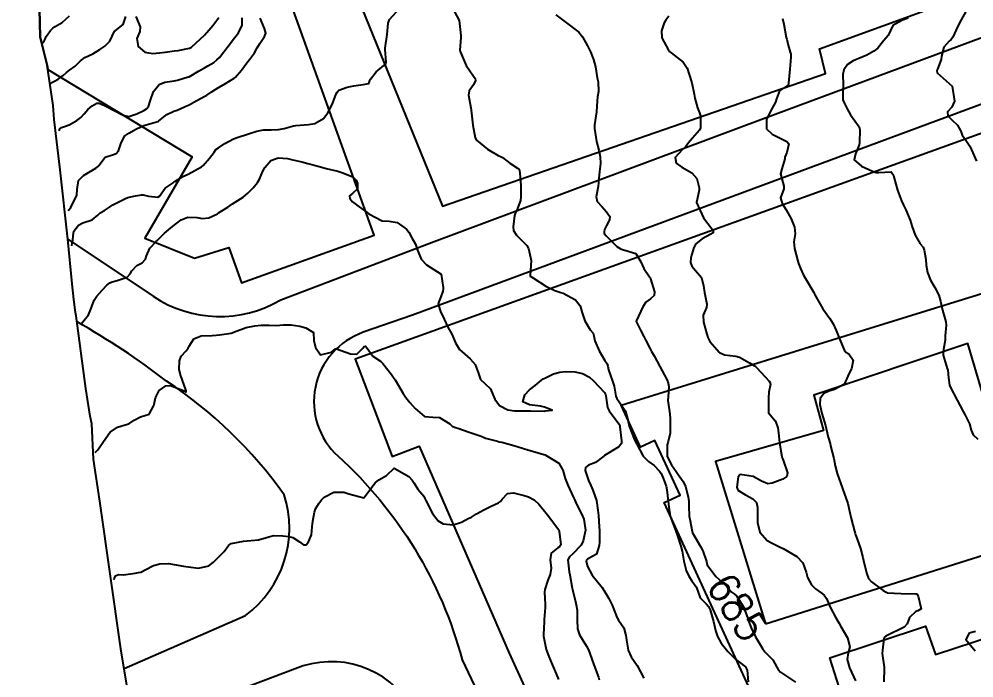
# Model space of a CAD drawing. Header units: metres. Extents: x 292545 to 299085, y 7450245 to 7463078.
# Drawn here: x 295962.6 to 296090.3, y 7456031.4 to 7456119.5 of the extents above; entities that cross this region are included whole.
import ezdxf
from ezdxf.enums import TextEntityAlignment as Align

# ---------------------------------------------------------------- set-up
doc = ezdxf.new("R2010")
doc.units = ezdxf.units.M
for name, color, linetype in [('Area', 45, 'Continuous'), ('Cotas', 45, 'Continuous'), ('Curvas de Nivel 1m', 11, 'Continuous'), ('Curvas de Nivel 5m', 15, 'Continuous'), ('Edificações', 30, 'Continuous'), ('Vias Primárias', 230, 'Continuous')]:
    doc.layers.add(name, color=color, linetype=linetype)
doc.styles.add('Style-STANDARD', font='STANDARD.shx')

msp = doc.modelspace()

# ---------------------------------------------------------------- linework, layer by layer
at = {"layer": 'Area'}
msp.add_polyline3d([(295977.41, 7456028.03, 690), (295976.22, 7456035.3, 689.56), (295973.4, 7456055.05, 694.97), (295972.59, 7456060.66, 692.55), (295972.33, 7456065.41, 687.96), (295972.13, 7456066.42, 687.94), (295971.54, 7456070.13, 687.77), (295970.26, 7456079.82, 687.21), (295970.17, 7456080.3, 687.2), (295969.93, 7456082.03, 687.1), (295969.73, 7456084.12, 686.87), (295969.15, 7456090.09, 687.98), (295968.1, 7456099.37, 685.21), (295967.31, 7456106.09, 684), (295967.17, 7456107.96, 683.75), (295966.36, 7456113.37, 686.9), (295965.43, 7456117.18, 688.03), (295965.25, 7456124.57, 686.77)], dxfattribs=at)
at = {"layer": 'Curvas de Nivel 1m', "flags": 128}
for points, elevation in [([(295969.66, 7456089.22), (295969.72, 7456089.56), (295969.79, 7456089.97), (295969.83, 7456090.56), (295969.95, 7456091.15), (295970.56, 7456091.96), (295971.15, 7456092.28), (295972.4, 7456092.69), (295973.16, 7456093.3), (295973.47, 7456093.61), (295974.03, 7456093.92), (295974.7, 7456094.38), (295975.17, 7456094.68), (295976.84, 7456095.55), (295977.18, 7456095.68), (295977.34, 7456095.71), (295978.18, 7456095.87), (295979, 7456096.04), (295979.19, 7456096.04), (295979.93, 7456095.85), (295981.18, 7456095.73), (295981.4, 7456095.84), (295982.13, 7456096.9), (295983.21, 7456097.63), (295983.32, 7456097.7), (295983.44, 7456097.81), (295984.52, 7456098.49), (295985.22, 7456098.77), (295987.03, 7456099.76), (295987.23, 7456099.93), (295988.09, 7456100.91), (295988.69, 7456101.75), (295988.94, 7456102.07), (295989.26, 7456102.33), (295990.11, 7456102.89), (295991.28, 7456103.53), (295991.42, 7456103.58), (295991.77, 7456103.71), (295993.29, 7456104.2), (295994.41, 7456104.56), (295995.29, 7456104.7), (295996.34, 7456104.7), (295997.29, 7456104.75), (295998.04, 7456104.89), (295999.3, 7456105.25), (295999.61, 7456105.31), (296001.3, 7456105.44), (296002.16, 7456105.59), (296003.31, 7456106.25), (296003.88, 7456107), (296004.19, 7456107.56), (296004.55, 7456108.34), (296005.03, 7456109.55), (296005.13, 7456109.78), (296005.36, 7456110.02), (296006.47, 7456110.43), (296007.36, 7456110.63), (296008.62, 7456110.77), (296009.37, 7456110.93), (296009.53, 7456111.34), (296009.59, 7456111.5), (296010.38, 7456112.5), (296011.4, 7456113.33), (296011.49, 7456113.39), (296011.59, 7456113.48), (296011.69, 7456113.76), (296011.56, 7456115.48), (296011.57, 7456115.63), (296011.82, 7456117.47), (296011.96, 7456118.97), (296012.15, 7456119.47), (296013.49, 7456120.97)], 686), ([(296020.39, 7456121.37), (296021.47, 7456119.36), (296021.7, 7456117.36), (296021.7, 7456117.09), (296021.57, 7456115.36), (296021.6, 7456115.18), (296022.41, 7456113.35), (296023.38, 7456111.89), (296023.61, 7456111.57), (296023.63, 7456111.34), (296023.37, 7456110.72), (296022.78, 7456109.92), (296022.69, 7456109.35), (296023.02, 7456107.65), (296023.07, 7456107.34), (296023.3, 7456105.34), (296023.61, 7456103.66), (296023.79, 7456103.33), (296025.27, 7456102.12), (296026.67, 7456101.3), (296027.09, 7456101.13), (296027.25, 7456101.03), (296028.23, 7456100.27), (296029.24, 7456099.61), (296029.44, 7456099.47), (296029.53, 7456099.27), (296029.57, 7456098.92), (296029.69, 7456097.26), (296029.7, 7456095.77), (296029.66, 7456095.26), (296029.17, 7456093.96), (296028.93, 7456093.51), (296028.87, 7456093.27), (296028.68, 7456091.73), (296028.72, 7456091.27), (296029.13, 7456090.63), (296029.81, 7456089.95), (296030.49, 7456089.25), (296030.71, 7456088.85), (296031.08, 7456087.24), (296030.94, 7456085.24), (296030.96, 7456085.14), (296031.06, 7456085.08), (296031.41, 7456084.89), (296033.05, 7456083.79), (296034.25, 7456083.21), (296035.04, 7456082.97), (296035.36, 7456082.87), (296037.03, 7456081.99), (296037.63, 7456081.16), (296037.91, 7456080.25), (296038.28, 7456079.16), (296038.98, 7456077.98), (296039.37, 7456077.53), (296039.47, 7456077.14), (296039.62, 7456076.49), (296040.19, 7456075.14), (296040.93, 7456073.85), (296041.23, 7456073.43), (296041.33, 7456073.12), (296041.44, 7456072.6), (296041.97, 7456071.11), (296042.2, 7456070.43), (296042.42, 7456069.11), (296042.52, 7456068.76), (296042.87, 7456068.34), (296043.69, 7456067.09), (296044.01, 7456065.91), (296044.2, 7456065.09), (296044.81, 7456063.48), (296045, 7456063.08), (296045.2, 7456062.68), (296046.08, 7456061.07), (296046.77, 7456060.36), (296047.52, 7456059.8), (296048.26, 7456059.04), (296048.45, 7456058.73), (296048.74, 7456058.11), (296049.12, 7456057.03), (296049.21, 7456056.54), (296049.41, 7456055.02), (296049.48, 7456054.24), (296049.69, 7456053.02), (296050.31, 7456051.37), (296050.45, 7456051.01), (296050.65, 7456050.4), (296051.11, 7456049.01), (296051.29, 7456048.34), (296051.52, 7456047), (296051.83, 7456045.76), (296052.17, 7456044.99), (296052.58, 7456044.37), (296053.14, 7456043.56), (296053.38, 7456042.98), (296053.69, 7456042.11), (296054.55, 7456041.25), (296054.79, 7456040.96), (296055, 7456040.5), (296055.45, 7456038.95), (296055.73, 7456037.72), (296055.98, 7456036.95), (296056.48, 7456036.06), (296057.37, 7456034.93), (296058.45, 7456033.87), (296059, 7456033.47), (296059.75, 7456032.9), (296059.97, 7456032.43), (296060.1, 7456030.89)], 686), ([(295965.76, 7456116.38), (295965.83, 7456116.42), (295965.94, 7456116.5), (295966.06, 7456116.76), (295966.24, 7456117.21), (295966.81, 7456118.01), (295967.13, 7456118.32), (295967.46, 7456118.54), (295968.38, 7456119.07), (295969.34, 7456119.98)], 682), ([(295966.79, 7456110.9), (295967.09, 7456111.11), (295967.37, 7456111.24), (295967.86, 7456111.51), (295968.51, 7456111.99), (295968.96, 7456112.4), (295969.38, 7456112.72), (295970.13, 7456113.23), (295970.82, 7456113.96), (295971.41, 7456114.4), (295972.49, 7456114.87), (295973.42, 7456115.46), (295974.07, 7456115.92), (295974.76, 7456116.59), (295975.38, 7456117.9), (295975.45, 7456117.98), (295976.54, 7456118.81), (295976.89, 7456119.89)], 683), ([(295967.97, 7456104.61), (295968.08, 7456104.85), (295968.29, 7456105.03), (295968.71, 7456105.17), (295969.3, 7456105.39), (295970.32, 7456105.96), (295970.88, 7456106.39), (295971.32, 7456106.84), (295971.83, 7456107.44), (295972.39, 7456107.94), (295973, 7456108.27), (295973.34, 7456108.27), (295974.12, 7456107.92), (295975.32, 7456107.33), (295976.54, 7456106.67), (295977.31, 7456106.49), (295978.34, 7456106.85), (295979.32, 7456107.32), (295979.66, 7456107.52), (295979.9, 7456107.85), (295980.2, 7456108.7), (295980.61, 7456109.84), (295981.36, 7456110.78), (295982.09, 7456111.09), (295983.37, 7456111.28), (295983.79, 7456111.38), (295985.24, 7456111.79), (295985.34, 7456111.82), (295985.37, 7456111.83), (295986.61, 7456112.55), (295987.39, 7456113.01), (295987.87, 7456113.29), (295988.65, 7456113.75), (295989.08, 7456114.07), (295989.41, 7456114.41), (295990, 7456115.16), (295990.45, 7456115.73), (295991.44, 7456117.01), (295991.94, 7456117.7), (295992.45, 7456118.71), (295992.45, 7456119.7)], 684), ([(295978.25, 7456119.87), (295978.82, 7456118.51), (295978.75, 7456117.87), (295978.35, 7456116.96), (295978.53, 7456115.87), (295979.42, 7456115.1), (295980.5, 7456114.93), (295981.41, 7456115.03), (295982.13, 7456115.11), (295983.42, 7456115.27), (295983.88, 7456115.34), (295985.42, 7456115.66), (295985.67, 7456115.79), (295987.44, 7456117.44), (295987.59, 7456117.61), (295987.73, 7456117.76), (295988.54, 7456118.67), (295989.31, 7456119.74)], 683), ([(296049.48, 7456119.91), (296049.1, 7456119.41), (296048.89, 7456119.04), (296048.53, 7456117.96), (296048.54, 7456117.04), (296049.43, 7456115.39), (296049.59, 7456115.2), (296049.81, 7456115.02), (296051.4, 7456113.77), (296051.93, 7456112.99), (296052.23, 7456112.14), (296052.56, 7456110.99), (296052.86, 7456109.48), (296052.95, 7456108.98), (296053.33, 7456107.67), (296053.58, 7456106.98), (296053.71, 7456106.59), (296053.74, 7456104.98), (296053.6, 7456104.68), (296053.29, 7456104.32), (296052.65, 7456103.62), (296052.14, 7456102.99), (296051.77, 7456102.5), (296051.26, 7456102.05), (296050.35, 7456101.01), (296050.48, 7456100.25), (296051.24, 7456099.74), (296052.56, 7456098.99), (296053.22, 7456098.19), (296053.56, 7456096.98), (296053.54, 7456096.63), (296053.18, 7456094.98), (296054.15, 7456092.97), (296055.14, 7456091.6), (296055.44, 7456091.25), (296055.41, 7456090.96), (296055.13, 7456090.76), (296053.93, 7456090.16), (296053.12, 7456089.48), (296052.83, 7456088.98), (296052.45, 7456087.63), (296052.41, 7456086.99), (296052.56, 7456086.47), (296053.07, 7456085.91), (296053.85, 7456084.97), (296054.15, 7456083.87), (296054.28, 7456082.97), (296054.56, 7456081.42), (296054.51, 7456080.97), (296054.07, 7456079.91), (296054.12, 7456078.97), (296054.56, 7456077.37), (296054.7, 7456076.96), (296054.96, 7456076.42), (296056.27, 7456074.95), (296056.94, 7456074.62), (296058.44, 7456074.42), (296058.94, 7456074.3), (296060.26, 7456073.56), (296060.93, 7456073.16), (296061.09, 7456073.05), (296061.26, 7456072.88), (296062.9, 7456071.1), (296063.05, 7456070.86), (296063.07, 7456070.68), (296062.88, 7456069.61), (296062.81, 7456068.86), (296062.84, 7456066.87), (296063.74, 7456065.76), (296064.05, 7456064.85), (296064.14, 7456064.17), (296064.27, 7456062.85), (296064.6, 7456061.02), (296064.64, 7456060.84), (296064.67, 7456060.74), (296064.77, 7456060.52), (296065.35, 7456058.83), (296065.26, 7456058.32), (296064.74, 7456058), (296063.3, 7456057.43), (296062.74, 7456057.38), (296061.88, 7456057.74), (296060.75, 7456058.33), (296059.03, 7456058.62), (296058.75, 7456058.3), (296058.6, 7456056.91), (296058.73, 7456056.53), (296059.73, 7456055.89), (296060.71, 7456055.35), (296061.22, 7456054.88), (296061.37, 7456054.21), (296061.33, 7456052.88), (296061.34, 7456052.21), (296061.67, 7456050.88), (296062.64, 7456049.78), (296063.23, 7456049.45), (296064.48, 7456048.84), (296064.58, 7456048.79), (296064.63, 7456048.77), (296064.77, 7456048.7), (296066.62, 7456047.66), (296067.43, 7456046.81), (296067.86, 7456045.55), (296068.05, 7456044.81), (296068.57, 7456043.87), (296069.09, 7456043.31), (296069.84, 7456042.78), (296070.25, 7456042.47), (296070.56, 7456042.02), (296071.11, 7456040.76), (296071.77, 7456039.52), (296072.21, 7456038.75), (296072.51, 7456038.27), (296073.4, 7456036.74), (296073.68, 7456035.54), (296073.46, 7456034.74), (296073.32, 7456033.88), (296073.64, 7456032.74), (296074.43, 7456031)], 684), ([(296064.7, 7456119.62), (296064.87, 7456118.85), (296065.2, 7456117.09), (296065.25, 7456116.84), (296065.44, 7456116.06), (296065.72, 7456115.13), (296065.8, 7456114.83), (296065.8, 7456114.46), (296065.69, 7456112.84), (296065.51, 7456110.97), (296065.49, 7456110.84), (296065.47, 7456110.74), (296065.37, 7456110.65), (296064.29, 7456109.92), (296063.87, 7456108.85), (296063.75, 7456108.44), (296063.33, 7456107.61), (296062.93, 7456106.87), (296062.57, 7456106.12), (296062.53, 7456104.87), (296063.29, 7456104.16), (296064.64, 7456103.49), (296065.28, 7456103.18), (296065.53, 7456102.84), (296065.26, 7456101.71), (296065.02, 7456101.07), (296064.99, 7456100.84), (296064.58, 7456099.51), (296064.41, 7456098.85), (296064.87, 7456097.18), (296064.86, 7456096.84), (296064.41, 7456095.63), (296064.65, 7456094.85), (296065.17, 7456094.03), (296065.83, 7456092.83), (296066.28, 7456091.69), (296066.38, 7456090.83), (296066.22, 7456089.73), (296066.28, 7456088.83), (296066.74, 7456087.17), (296066.84, 7456086.82), (296067.08, 7456086.19), (296067.52, 7456085.27), (296067.76, 7456084.81), (296068.87, 7456082.96), (296068.97, 7456082.79), (296068.99, 7456082.75), (296069.03, 7456082.65), (296070.07, 7456080.78), (296071, 7456079.46), (296071.45, 7456078.77), (296071.88, 7456077.86), (296072.29, 7456076.76), (296072.95, 7456075.27), (296073.18, 7456074.98), (296073.54, 7456074.74), (296074.12, 7456073.92), (296073.93, 7456072.73), (296073.57, 7456072.08), (296072.98, 7456070.75), (296072.89, 7456070.65), (296071.66, 7456069.98), (296070.88, 7456069.75), (296070.21, 7456069.45), (296069.74, 7456068.78), (296069.68, 7456067.96), (296069.96, 7456066.78), (296070.42, 7456065.18), (296070.52, 7456064.77), (296070.81, 7456063.62), (296071.05, 7456062.77), (296071.13, 7456062.43), (296071.54, 7456060.76), (296071.75, 7456059.78), (296072.02, 7456058.76), (296072.73, 7456056.75), (296073.42, 7456054.74), (296073.66, 7456053.7), (296073.85, 7456052.73), (296074.33, 7456051.05), (296074.41, 7456050.72), (296074.46, 7456050.54), (296074.65, 7456050.11), (296075.14, 7456048.71), (296075.42, 7456047.51), (296075.59, 7456046.71), (296075.96, 7456045.34), (296076.19, 7456044.7), (296076.58, 7456044.23), (296078.16, 7456043.1), (296078.56, 7456042.85), (296078.69, 7456042.8), (296080.56, 7456042.69), (296082.54, 7456042.65), (296082.56, 7456042.65), (296082.63, 7456042.63), (296082.84, 7456042.34), (296083.21, 7456040.62), (296082.77, 7456040.38), (296082.53, 7456040.27), (296081.69, 7456039.47), (296081.37, 7456038.64), (296080.95, 7456038.2), (296080.51, 7456037.98), (296079.05, 7456037.23), (296078.5, 7456036.97), (296078.32, 7456036.86), (296078.26, 7456036.68), (296078.04, 7456035.11), (296078.03, 7456034.68), (296078.28, 7456032.85), (296078.29, 7456032.68), (296078.24, 7456030.87)], 683), ([(296081.48, 7456119.64), (296080.75, 7456119.39), (296079.46, 7456118.67), (296078.81, 7456117.32), (296078.26, 7456116.68), (296077.88, 7456116.24), (296077.43, 7456115.63), (296076.89, 7456115.23), (296075.95, 7456114.71), (296075.41, 7456114.47), (296074.16, 7456113.97), (296073.4, 7456113.48), (296072.91, 7456112.75), (296072.76, 7456112.13), (296072.79, 7456110.75), (296072.76, 7456109.34), (296072.75, 7456108.75), (296072.92, 7456108.33), (296073.33, 7456107.54), (296073.77, 7456106.74), (296074.92, 7456105.11), (296075.04, 7456104.72), (296074.99, 7456103.01), (296074.94, 7456102.72), (296074.47, 7456101.52), (296074.27, 7456100.73), (296075.24, 7456099.87), (296076.72, 7456099.21), (296077.23, 7456099.03), (296077.57, 7456099.03), (296079.23, 7456099.1), (296079.52, 7456098.67), (296079.62, 7456098.27), (296080.07, 7456096.66), (296080.62, 7456095.23), (296080.86, 7456094.65), (296081.17, 7456094), (296081.77, 7456092.64), (296082.05, 7456091.73), (296082.41, 7456090.64), (296083.12, 7456089.49), (296083.5, 7456089.01), (296083.65, 7456088.62), (296083.84, 7456087.37), (296083.91, 7456086.62), (296084.08, 7456085.62), (296084.48, 7456084.61), (296085.05, 7456083.62), (296085.59, 7456082.59), (296085.83, 7456081.78), (296086.1, 7456080.59), (296086.53, 7456079.05), (296086.59, 7456078.58), (296086.42, 7456077.14), (296086.42, 7456076.59), (296086.21, 7456075.33), (296086.16, 7456074.59), (296086.72, 7456072.78), (296086.78, 7456072.58), (296086.9, 7456071.56), (296087.03, 7456070.58), (296087.11, 7456070.36), (296088.03, 7456068.57), (296088.85, 7456067.03), (296089.13, 7456066.56), (296089.69, 7456065.41), (296089.91, 7456064.54), (296090.19, 7456063.91), (296090.81, 7456063.33)], 682), ([(296089.19, 7456120.55), (296088.6, 7456119.44), (296088.14, 7456118.57), (296087.45, 7456117.13), (296087.23, 7456116.8), (296086.98, 7456116.58), (296086.26, 7456115.76), (296085.97, 7456114.59), (296085.89, 7456114.12), (296085.4, 7456112.84), (296085.33, 7456112.66), (296085.32, 7456112.6), (296085.39, 7456112.36), (296087.37, 7456110.58), (296087.68, 7456108.57), (296087.33, 7456107.76), (296086.77, 7456107.15), (296086.79, 7456106.59), (296087.32, 7456106.06), (296088.11, 7456105.36), (296088.52, 7456104.56), (296088.73, 7456104), (296089.28, 7456103.22), (296089.76, 7456102.55), (296090.16, 7456101.65), (296090.61, 7456100.54)], 681), ([(295970.98, 7456078.81), (295971.92, 7456079.95), (295972.23, 7456080.72), (295972.64, 7456081.94), (295973.03, 7456082.49), (295973.71, 7456083.25), (295974.37, 7456083.92), (295974.73, 7456084.23), (295975.05, 7456084.38), (295975.72, 7456084.57), (295977.05, 7456085.02), (295977.47, 7456085.47), (295977.69, 7456085.87), (295978.36, 7456086.58), (295979.08, 7456086.94), (295979.54, 7456087.4), (295979.67, 7456087.85), (295980.08, 7456088.88), (295980.98, 7456089.84), (295981.05, 7456089.9), (295981.11, 7456089.96), (295982.06, 7456090.9), (295983.14, 7456091.81), (295984.28, 7456092.67), (295985.16, 7456093.04), (295986.4, 7456093.01), (295987.15, 7456092.87), (295987.97, 7456092.93), (295989.16, 7456093.5), (295989.3, 7456093.6), (295989.51, 7456093.74), (295990.51, 7456094.39), (295991.17, 7456094.8), (295992.56, 7456095.7), (295992.91, 7456095.97), (295993.19, 7456096.24), (295993.92, 7456096.97), (295994.48, 7456097.68), (295994.75, 7456098.14), (295995.23, 7456099.21), (295995.38, 7456099.52), (295995.46, 7456099.67), (295996.28, 7456100.62), (295997.25, 7456100.99), (295998.49, 7456100.87), (295999.24, 7456100.7), (296000.42, 7456100.43), (296001.24, 7456100.23), (296001.75, 7456100.1), (296003.23, 7456099.69), (296003.68, 7456099.57), (296005.23, 7456099.17), (296005.75, 7456099.02), (296007.22, 7456098.43), (296007.68, 7456097.98), (296007.88, 7456097.52), (296007.88, 7456096.84), (296007.19, 7456096.2), (296006.81, 7456095.91), (296006.83, 7456095.53), (296007.18, 7456095.08), (296008.09, 7456094.43), (296009.16, 7456093.64), (296009.36, 7456093.5), (296011.15, 7456092.55), (296012.12, 7456092.49), (296013.15, 7456092.31), (296014.4, 7456091.44), (296014.72, 7456091.03), (296015.12, 7456090.29), (296015.62, 7456089.42), (296015.89, 7456088.64), (296016.38, 7456087.42), (296017.08, 7456086.68), (296019.06, 7456085.39), (296019.31, 7456083.65), (296019.33, 7456083.39), (296019.28, 7456083.15), (296019.03, 7456082.38), (296018.72, 7456081.69), (296018.65, 7456081.39), (296019, 7456080.28), (296019.3, 7456079.69), (296019.46, 7456079.38), (296019.94, 7456078.34), (296020.49, 7456077.37), (296020.96, 7456076.24), (296021.52, 7456075.35), (296022.93, 7456074.09), (296023.59, 7456073.33), (296023.99, 7456072.25), (296024.32, 7456071.33), (296024.9, 7456070.79), (296025.63, 7456070.06), (296025.97, 7456069.3), (296026.24, 7456068.68), (296026.86, 7456067.85), (296027.98, 7456067.28), (296028.85, 7456067.14), (296028.99, 7456067.12), (296030.85, 7456067.11), (296030.98, 7456067.11), (296032.85, 7456067.1), (296032.96, 7456067.11), (296033.89, 7456067.21), (296032.86, 7456067.61), (296032.35, 7456067.74), (296030.86, 7456067.91), (296029.95, 7456068.34), (296030.24, 7456069.25), (296030.88, 7456069.93), (296031.61, 7456070.51), (296032.46, 7456071.22), (296032.71, 7456071.41), (296032.9, 7456071.51), (296034.06, 7456072.06), (296034.91, 7456072.32), (296035.69, 7456072.41), (296036.91, 7456072.33), (296037.96, 7456072.11), (296038.9, 7456071.62), (296039.4, 7456071.14), (296040.88, 7456069.57), (296041.04, 7456069.3), (296041.08, 7456069.13), (296041.3, 7456067.57), (296041.51, 7456067.12), (296042.83, 7456065.37), (296042.92, 7456065.1), (296042.94, 7456064.98), (296043.16, 7456063.1), (296043.16, 7456062.74), (296042.79, 7456062.32), (296040.88, 7456061.13), (296040.78, 7456061.05), (296039.68, 7456060.23), (296038.76, 7456059.86), (296038.37, 7456059.55), (296038.3, 7456059.15), (296038.74, 7456057.82), (296039.05, 7456057.15), (296039.34, 7456056.52), (296039.81, 7456055.14), (296040, 7456053.82), (296040.08, 7456053.14), (296040.2, 7456051.6), (296040.22, 7456051.13), (296040.21, 7456049.56), (296040.19, 7456049.13), (296039.81, 7456047.95), (296038.61, 7456047.27), (296038.47, 7456047.15), (296038.45, 7456046.99), (296038.6, 7456046.31), (296039.25, 7456045.14), (296040.57, 7456043.47), (296040.71, 7456043.27), (296040.81, 7456043.13), (296041.48, 7456042.04), (296041.91, 7456041.11), (296042.52, 7456039.51), (296042.78, 7456039.1), (296043.49, 7456038.08), (296043.76, 7456037.09), (296043.85, 7456036.45), (296044.07, 7456035.09), (296044.46, 7456034.21), (296045.26, 7456033.07), (296046.13, 7456031.36)], 687), ([(295972.78, 7456061.57), (295972.99, 7456061.71), (295973.14, 7456061.93), (295973.82, 7456062.9), (295974.53, 7456063.91), (295974.64, 7456064.07), (295974.81, 7456064.26), (295975.78, 7456064.93), (295976.82, 7456065.25), (295977.31, 7456065.4), (295978, 7456065.87), (295978.84, 7456066.31), (295979.99, 7456066.7), (295980.63, 7456067.84), (295980.67, 7456068.02), (295980.86, 7456068.87), (295981.37, 7456069.83), (295982.25, 7456070.45), (295982.88, 7456070.51), (295984.67, 7456069.79), (295984.87, 7456069.69), (295984.97, 7456069.69), (295984.97, 7456069.79), (295984.88, 7456070.06), (295984.23, 7456071.8), (295984.04, 7456072.67), (295984.05, 7456073.8), (295984.27, 7456074.46), (295984.94, 7456075.15), (295985.23, 7456075.5), (295985.37, 7456075.79), (295985.99, 7456076.75), (295986.97, 7456077.18), (295988.42, 7456077.2), (295988.97, 7456077.24), (295989.41, 7456077.3), (295990.97, 7456077.53), (295991.11, 7456077.57), (295991.41, 7456077.71), (295992.98, 7456078.29), (295994.15, 7456078.51), (295994.98, 7456078.57), (295996.07, 7456078.57), (295996.98, 7456078.56), (295997.97, 7456078.62), (295998.98, 7456078.63), (296000.15, 7456078.44), (296000.98, 7456078.22), (296001.98, 7456077.59), (296002.02, 7456076.52), (296002.27, 7456075.59), (296002.93, 7456074.64), (296004.37, 7456074.99), (296004.94, 7456075.43), (296005.06, 7456075.43), (296006.94, 7456074.77), (296007.76, 7456074.7), (296008.6, 7456075.51), (296008.74, 7456075.72), (296008.95, 7456075.76), (296009.16, 7456075.51), (296009.9, 7456074.46), (296010.93, 7456073.78), (296011.24, 7456073.48), (296012.39, 7456071.98), (296012.79, 7456071.46), (296012.9, 7456071.28), (296013.98, 7456069.44), (296014.34, 7456068.91), (296014.86, 7456068.24), (296015.57, 7456067.42), (296016.84, 7456066.35), (296017.93, 7456066.3), (296018.84, 7456066.22), (296020.2, 7456065.37), (296020.54, 7456065.08), (296020.82, 7456064.94), (296021.4, 7456064.77), (296022.81, 7456064.29), (296024.41, 7456063.72), (296024.81, 7456063.55), (296024.98, 7456063.49), (296025.7, 7456063.31), (296026.57, 7456063.06), (296026.8, 7456063), (296027.16, 7456062.92), (296028.79, 7456062.48), (296029.93, 7456062.12), (296030.79, 7456061.86), (296031.26, 7456061.71), (296032.78, 7456061.27), (296032.94, 7456061.22), (296034.77, 7456060.14), (296035.3, 7456059.19), (296035.64, 7456058.09), (296035.99, 7456057.18), (296036.71, 7456055.62), (296036.91, 7456055.17), (296037.12, 7456054.74), (296037.92, 7456053.16), (296038.14, 7456052.62), (296038.33, 7456051.16), (296038.06, 7456049.74), (296037.77, 7456049.16), (296036.62, 7456047.97), (296036.19, 7456047.61), (296036.01, 7456047.19), (296036.18, 7456045.6), (296036.25, 7456045.18), (296036.57, 7456043.4), (296036.6, 7456043.22), (296036.61, 7456043.18), (296037.01, 7456041.63), (296037.12, 7456041.17), (296037.23, 7456040.47), (296037.22, 7456039.17), (296037.28, 7456037.95), (296037.55, 7456037.16), (296037.91, 7456036.58), (296038.48, 7456035.65), (296038.75, 7456035.15), (296038.95, 7456034.66), (296039.48, 7456033.14), (296040.08, 7456031.48), (296040.2, 7456031.13)], 688), ([(295975.24, 7456044.57), (295975.37, 7456044.73), (295975.53, 7456045.06), (295975.92, 7456045.22), (295976.59, 7456045.19), (295978.14, 7456045.42), (295978.59, 7456045.5), (295978.89, 7456045.55), (295979.49, 7456045.85), (295980.6, 7456046.44), (295981.42, 7456046.65), (295982.6, 7456046.69), (295983.36, 7456046.57), (295984.6, 7456046.35), (295986.26, 7456046.11), (295986.6, 7456046.09), (295987.97, 7456046.39), (295988.6, 7456046.86), (295989.47, 7456047.74), (295990.03, 7456048.32), (295990.63, 7456049.12), (295990.98, 7456049.37), (295992.64, 7456049.7), (295994.64, 7456049.86), (295996.02, 7456050.28), (295996.65, 7456050.47), (295997.87, 7456050.42), (295998.65, 7456050.31), (295999.23, 7456050.2), (296000.11, 7456049.61), (296000.64, 7456049.22), (296001.02, 7456049.21), (296001.32, 7456049.59), (296001.7, 7456050.55), (296001.81, 7456051.59), (296001.89, 7456052.36), (296002.13, 7456053.59), (296002.26, 7456054.02), (296002.7, 7456054.75), (296003.06, 7456055.22), (296003.42, 7456055.57), (296004.72, 7456056.26), (296006.02, 7456056.24), (296006.72, 7456056.04), (296008.71, 7456055.51), (296010.24, 7456057.49), (296010.74, 7456057.89), (296011.75, 7456058.47), (296012.75, 7456059.46), (296014.74, 7456058.32), (296015.17, 7456057.87), (296015.43, 7456057.43), (296015.94, 7456056.64), (296016.72, 7456055.7), (296016.87, 7456055.41), (296016.99, 7456055.12), (296017.89, 7456053.4), (296018.67, 7456052.43), (296019.32, 7456052.03), (296020.67, 7456051.89), (296021.77, 7456052.25), (296022.68, 7456052.71), (296023.1, 7456052.92), (296023.79, 7456053.33), (296024.35, 7456053.66), (296024.69, 7456053.83), (296025.75, 7456054.36), (296026.7, 7456054.82), (296026.99, 7456055), (296027.19, 7456055.29), (296027.94, 7456056.06), (296028.72, 7456056.14), (296030.16, 7456055.81), (296030.71, 7456055.64), (296031.49, 7456055.24), (296032.13, 7456054.66), (296032.69, 7456053.94), (296033.25, 7456053.21), (296034.66, 7456051.38), (296034.74, 7456051.27), (296034.78, 7456051.2), (296034.83, 7456051.02), (296035.07, 7456049.2), (296034.88, 7456048.95), (296034.63, 7456048.78), (296033.76, 7456048.07), (296033.61, 7456047.21), (296033.75, 7456046.06), (296033.62, 7456045.21), (296033.32, 7456044.47), (296032.93, 7456043.22), (296032.89, 7456042.88), (296032.96, 7456041.22), (296032.95, 7456040.8), (296032.83, 7456039.22), (296032.82, 7456038.91), (296032.72, 7456037.22), (296032.73, 7456036.97), (296033.08, 7456035.21), (296033.43, 7456034.24), (296033.88, 7456033.21), (296034.43, 7456031.95), (296034.74, 7456031.2)], 689), ([(296090.5, 7456037.62), (296089.66, 7456037.39), (296089.19, 7456036.55), (296090.47, 7456035)], 682)]:
    msp.add_lwpolyline(points, dxfattribs=dict(at, elevation=elevation))
at = {"layer": 'Curvas de Nivel 5m', "elevation": 685, "flags": 128}
for points in [[(295969.16, 7456093.92), (295969.22, 7456093.98), (295969.52, 7456094.32), (295970.33, 7456095.96), (295970.4, 7456096.76), (295970.58, 7456097.96), (295971.22, 7456098.59), (295972.88, 7456099.59), (295973.23, 7456099.85), (295973.29, 7456099.93), (295974.12, 7456101.05), (295975.26, 7456101.44), (295975.6, 7456101.57), (295975.89, 7456101.9), (295976.23, 7456102.85), (295976.73, 7456103.89), (295977.29, 7456104.27), (295978.32, 7456104.84), (295979.3, 7456105.3), (295981.15, 7456105.83), (295981.26, 7456105.88), (295981.3, 7456105.91), (295982.36, 7456106.78), (295983.32, 7456107.22), (295983.77, 7456107.37), (295984.73, 7456107.8), (295985.14, 7456107.98), (295985.34, 7456108.07), (295986, 7456108.44), (295987.35, 7456109.17), (295987.73, 7456109.38), (295988.3, 7456109.75), (295988.93, 7456110.17), (295989.36, 7456110.42), (295990.2, 7456110.9), (295991.37, 7456111.62), (295991.5, 7456111.72), (295992.37, 7456112.72), (295993.09, 7456113.69), (295993.41, 7456114.11), (295994.09, 7456115.01), (295994.47, 7456115.68), (295994.82, 7456116.28), (295995.44, 7456117.19), (295995.61, 7456117.67), (295995.45, 7456118.3), (295994.84, 7456119.68)], [(296034.39, 7456120.11), (296035.47, 7456119.29), (296035.64, 7456119.19), (296037.45, 7456117.81), (296037.97, 7456117.16), (296038.63, 7456115.96), (296039, 7456115.15), (296039.41, 7456114.12), (296039.68, 7456113.15), (296039.93, 7456111.69), (296040.04, 7456111.14), (296040.09, 7456109.87), (296039.97, 7456109.14), (296039.9, 7456108.58), (296039.81, 7456107.14), (296039.55, 7456105.4), (296039.54, 7456105.15), (296039.56, 7456104.88), (296039.8, 7456103.14), (296040.12, 7456102), (296040.32, 7456101.13), (296040.34, 7456100.23), (296040.21, 7456099.14), (296040.14, 7456098.21), (296040.04, 7456097.14), (296039.79, 7456095.74), (296039.89, 7456095.14), (296040.52, 7456094.48), (296041.17, 7456093.77), (296041.59, 7456093.12), (296041.58, 7456092.69), (296041.15, 7456091.94), (296040.88, 7456091.38), (296040.83, 7456091.12), (296040.86, 7456090.85), (296041.13, 7456090.54), (296042.55, 7456089.11), (296043.11, 7456088.74), (296043.59, 7456088.61), (296045.1, 7456088.18), (296045.74, 7456087.07), (296046.17, 7456086.16), (296046.92, 7456085.05), (296046.98, 7456084.97), (296047.06, 7456084.78), (296047.57, 7456083.04), (296047.53, 7456082.55), (296047.03, 7456082.13), (296046.41, 7456081.67), (296046.02, 7456081.06), (296045.15, 7456079.23), (296045.11, 7456079.08), (296045.75, 7456077.84), (296046.15, 7456077.06), (296046.42, 7456076.52), (296046.95, 7456075.51), (296047.19, 7456075.05), (296047.51, 7456074.47), (296048.3, 7456073.04), (296048.91, 7456071.92), (296049.34, 7456071.03), (296049.51, 7456070.4), (296049.41, 7456069.02), (296049.38, 7456068.51), (296049.57, 7456067.02), (296049.68, 7456066.19), (296049.66, 7456065.02), (296049.67, 7456064.16), (296049.4, 7456063.02), (296049.26, 7456062.56), (296049.29, 7456061.02), (296049.87, 7456059.91), (296050.47, 7456059.01), (296050.75, 7456058.61), (296051.41, 7456057.67), (296051.71, 7456057), (296052.08, 7456055.62), (296052.17, 7456054.99), (296052.15, 7456054.44), (296052.22, 7456052.99), (296052.32, 7456052.63), (296052.63, 7456050.99), (296052.66, 7456050.82), (296053.74, 7456048.97), (296054.06, 7456048.4), (296054.51, 7456046.96), (296054.61, 7456046.51), (296055.78, 7456044.95), (296056.58, 7456044.26), (296057.27, 7456043.63), (296057.84, 7456042.92), (296058.26, 7456042.61), (296058.56, 7456042.36), (296059.47, 7456040.9), (296060.06, 7456039.36), (296060.21, 7456038.89), (296060.29, 7456038.67), (296060.5, 7456038.08), (296061.08, 7456036.88), (296062, 7456035.35), (296062.34, 7456034.87), (296062.46, 7456034.73), (296063.42, 7456033.82), (296063.94, 7456032.85), (296064.1, 7456032.51), (296064.44, 7456032.18), (296066.42, 7456030.82)]]:
    msp.add_lwpolyline(points, dxfattribs=at)
at = {"layer": 'Edificações'}
for points in [[(296006.99, 7456124.64), (296019.25, 7456094.51), (296070.43, 7456112.24), (296069.63, 7456115.57), (296128.9, 7456137.13)], [(295965.34, 7456120.88), (295965.43, 7456117.18), (295965.89, 7456115.28), (295966.36, 7456113.37), (295966.44, 7456112.81), (295985.75, 7456101.11), (295979.45, 7456090.23), (295986.05, 7456087.53), (295990.68, 7456088.99), (295992.35, 7456084.25), (296010.11, 7456090.63), (295998.63, 7456122.58)]]:
    msp.add_lwpolyline(points, dxfattribs=at)
for points in [[(296129.68, 7456118.09), (296007.57, 7456074.05), (296012.52, 7456061.01), (296016.13, 7456062.39), (296028.13, 7456034.7), (296040.68, 7456007.2), (296050.93, 7456012.09), (296054.75, 7456002.73), (296069.94, 7456008.92), (296048.89, 7456054.87), (296050.99, 7456055.83), (296047.64, 7456063.15), (296045.69, 7456062.25), (296043.1, 7456067.9), (296136.52, 7456096.81), (296132.04, 7456116.61)], [(296062.43, 7456038.64), (296103.49, 7456051.63), (296101.72, 7456057.22), (296095.6, 7456055.32), (296089.48, 7456076.15), (296068.89, 7456069.22), (296070.18, 7456064.51), (296055.72, 7456060.36)], [(296080.68, 7456003.67), (296071.01, 7456034.09), (296083.8, 7456038.34), (296085.14, 7456034.51), (296100.4, 7456039.52), (296107.99, 7456016.63), (296086.47, 7456009.54), (296087.69, 7456005.65)]]:
    msp.add_lwpolyline(points, close=True, dxfattribs=at)
at = {"layer": 'Vias Primárias'}
for points, elevation in [([(295969.15, 7456090.09), (295980.54, 7456082.46, 0.288603), (295997.62, 7456081.98), (296017.74, 7456089.66), (296062.14, 7456106.26), (296128.17, 7456130.82, 0.295161), (296134.4, 7456138.4, -0.030285), (296145.48, 7456158.41, 0.238508), (296146.68, 7456162.74), (296138.46, 7456210.44), (296131.43, 7456252.36), (296124.97, 7456293.9), (296124.67, 7456295.73, 0.379011), (296112.34, 7456298.69), (296097.1, 7456291.75), (296085.33, 7456288.79), (296073.5, 7456286.6, 0.226333), (296063.44, 7456279.3), (296047.27, 7456257.31), (296030.31, 7456233.97), (296012.94, 7456210.11), (295991.36, 7456179.93), (295962.62, 7456140.71)], 687.98), ([(295976.65, 7456032.65), (295992.88, 7456039.75, 0.32168), (295998.05, 7456055.91, 0.091981), (295982.35, 7456071.1, 0.036235), (295970.37, 7456079.02, -14.604952)], 689.72), ([(295987.13, 7455949.71), (296030.24, 7455966.62, 0.427435), (296035.26, 7455983.97), (296015.16, 7456027.37, 0.376607), (295999.51, 7456032.59), (295977.65, 7456024.32)], 694.83)]:
    msp.add_lwpolyline(points, format="xyb", dxfattribs=dict(at, elevation=elevation))
msp.add_lwpolyline([(296060.89, 7455978.92), (296154.04, 7456016.13, 0.314719), (296164.1, 7456031.45), (296156.42, 7456091.32, 0.037747), (296137.99, 7456116.9, 0.384288), (296121.76, 7456119.46), (296015.21, 7456079.91), (296008.64, 7456077.63, 0.569555), (296005.26, 7456061.07, -0.144295), (296021.85, 7456033.83), (296046.39, 7455982.06, 0.279903)], format="xyb", close=True, dxfattribs=at)

# ---------------------------------------------------------------- texts
at = {"layer": 'Cotas', "style": 'Style-STANDARD'}
msp.add_text('685', height=4, rotation=303.0573, dxfattribs=at).set_placement((296058.64, 7456040.87, 685), align=Align.MIDDLE_CENTER)

doc.saveas('drawing.dxf')
